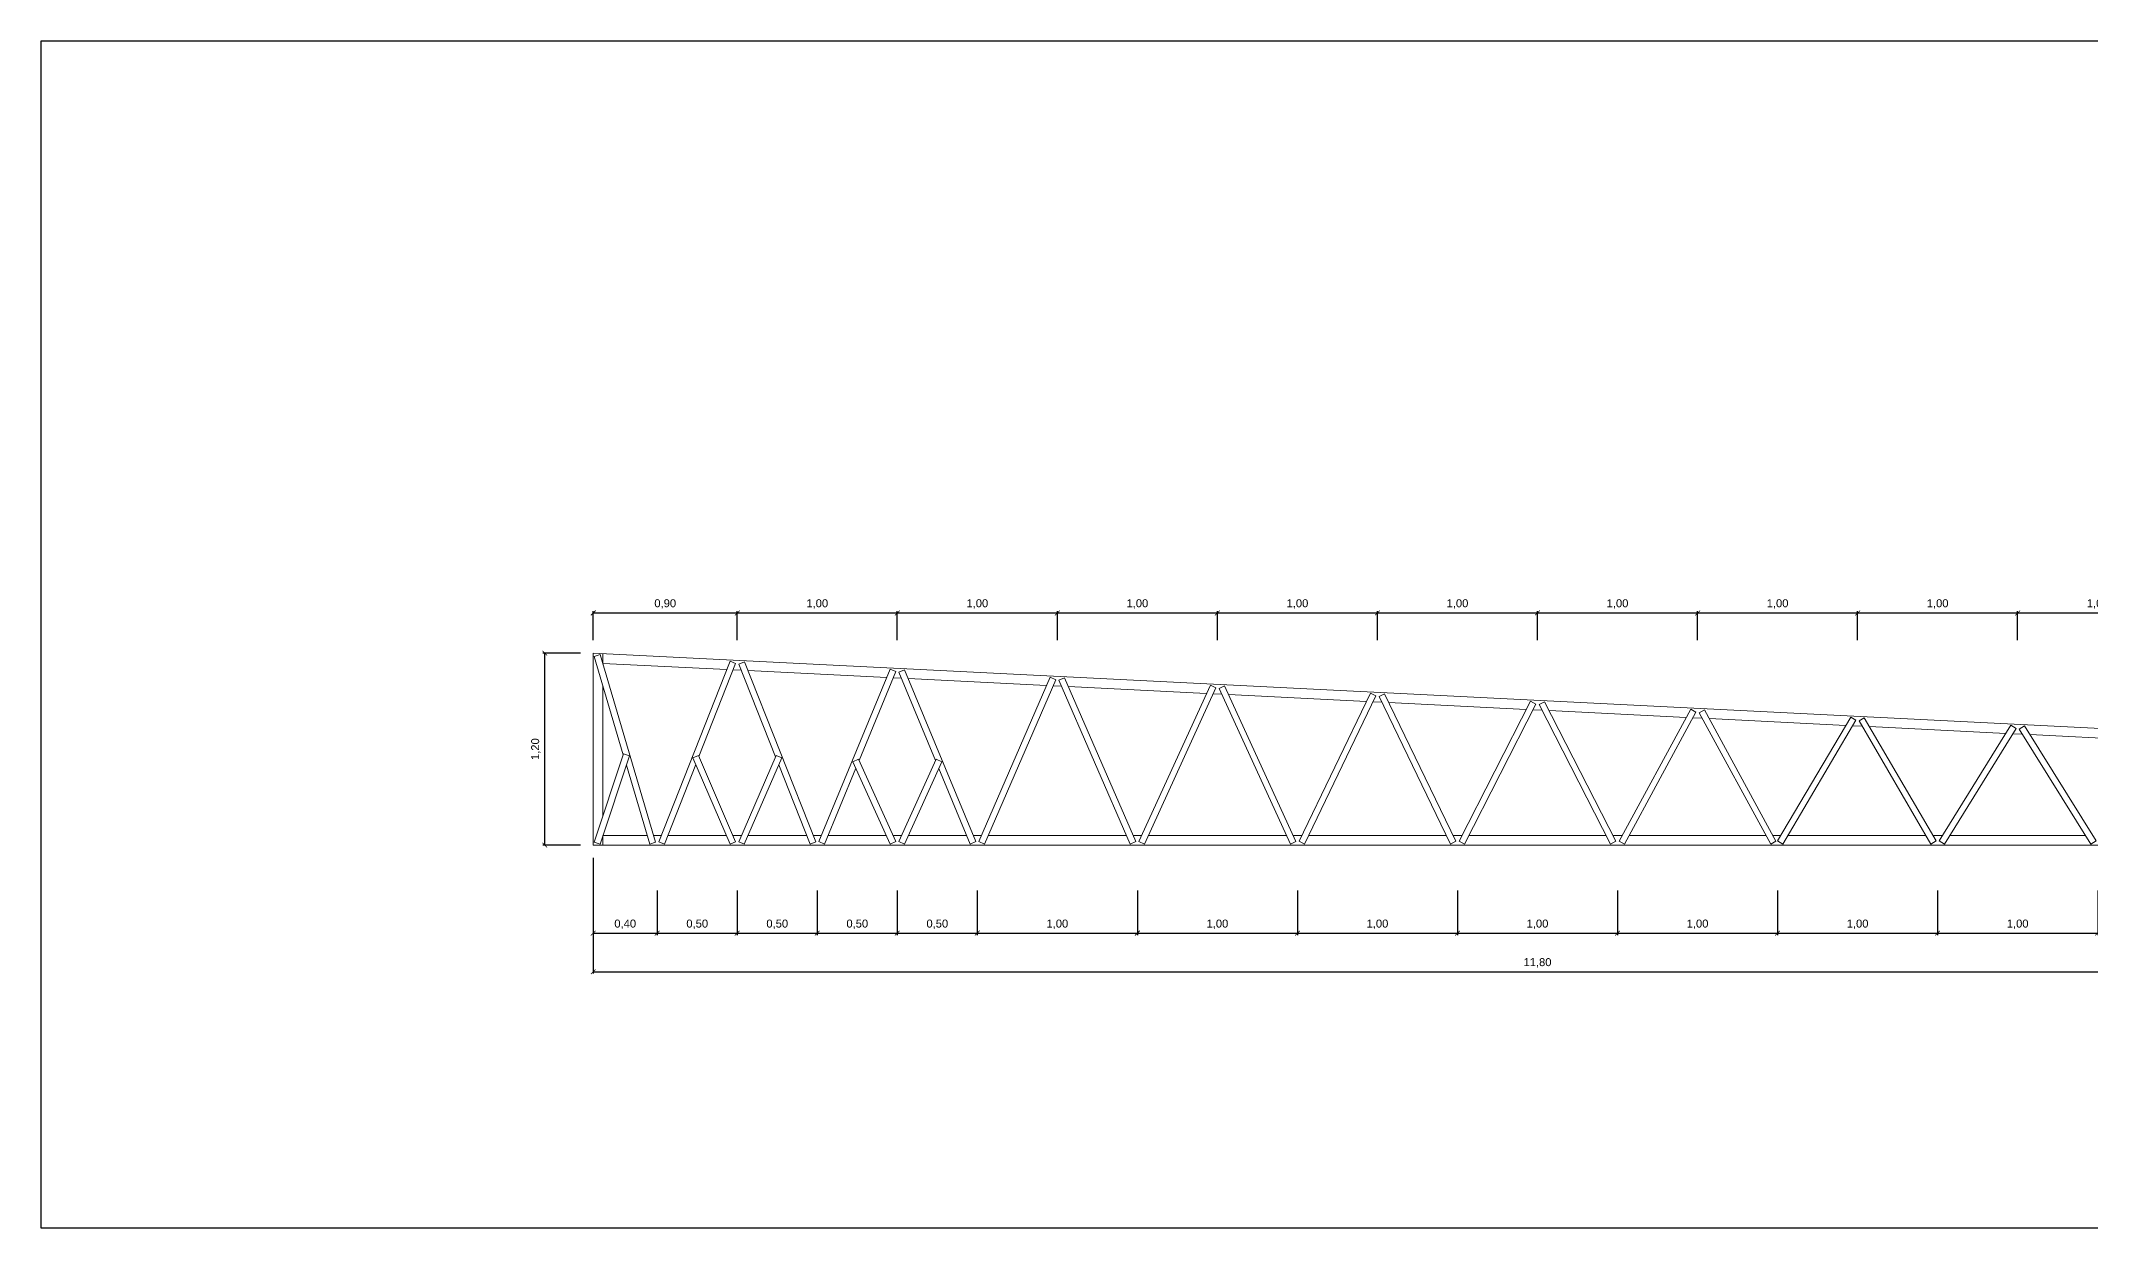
# Model space of a CAD drawing. Header units: millimetres. Extents: x 265 to 783, y -155 to 32.
# Drawn here: x 748.77 to 761.57, y -122.68 to -115.26 of the extents above; entities that cross this region are included whole.
import ezdxf

# ---------------------------------------------------------------- set-up
doc = ezdxf.new("R2010")
doc.units = ezdxf.units.MM
doc.header["$LTSCALE"] = 0.1
doc.header["$MEASUREMENT"] = 0
doc.header["$PDMODE"] = 3
doc.header["$PDSIZE"] = 0.1
doc.linetypes.add('CONTINUA', pattern=[200, 100, 100])
doc.layers.get('DEFPOINTS').update_dxf_attribs({"color": 1})
for name, color, linetype, lineweight in [('00_EST_ANGULARES', 4, 'CONTINUA', 20), ('00_EST_Cotas', 6, 'Continuous', 9), ('00_EST_Viga', 5, 'Continuous', 20), ('00_EST_Viga_Montante', 5, 'Continuous', 20)]:
    doc.layers.add(name, color=color, linetype=linetype, lineweight=lineweight)
doc.layers.add('00_EST_NoImprimir', color=1, linetype='Continuous', plot=False)
doc.styles.add('Arial1_50', font='arial.ttf', dxfattribs={"height": 0.05})
doc.dimstyles.new('Cota 1-25-Andres', dxfattribs={"dimtxt": 0.05, "dimasz": 0.03, "dimexe": 0.012, "dimexo": 0.08, "dimgap": 0.025, "dimtad": 1, "dimzin": 0, "dimtxsty": 'Arial1_50', "dimblk1": 'ARCHTICK', "dimblk2": 'ARCHTICK', "dimsah": 1, "dimcen": 0.09, "dimclrd": 256, "dimclre": 256, "dimclrt": 256, "dimazin": 0, "dimtfac": 1, "dimtofl": 0, "dimtmove": 0, "dimatfit": 3, "dimldrblk": 'ARCHTICK', "dimfxl": 1, "dimtolj": 1, "dimtzin": 0, "dimarcsym": 0})

# ---------------------------------------------------------------- blocks, each defined once
blk = doc.blocks.new('_ARCHTICK')
at = {"color": 0, "linetype": 'ByBlock', "const_width": 0.15}
blk.add_lwpolyline([(-0.5, -0.5), (0.5, 0.5)], dxfattribs=at)
blk = doc.blocks.new('*D183')
at = {"layer": '00_EST_Cotas', "lineweight": -2, "transparency": 16777216}
for p, q in [((752.216, -120.567), (752.216, -120.846)), ((752.616, -120.567), (752.616, -120.846)), ((752.216, -120.834), (752.616, -120.834))]:
    blk.add_line(p, q, dxfattribs=at)
at = {"layer": 'DEFPOINTS', "color": 0, "transparency": 16777216}
for p in [(752.216, -120.487), (752.616, -120.487), (752.616, -120.834)]:
    blk.add_point(p, dxfattribs=at)
at = {"layer": '00_EST_Cotas', "lineweight": -2, "transparency": 16777216, "xscale": 0.03, "yscale": 0.03, "zscale": 0.03, "rotation": 180}
blk.add_blockref('_ARCHTICK', (752.216, -120.834), dxfattribs=at)
at = {"layer": '00_EST_Cotas', "lineweight": -2, "transparency": 16777216, "xscale": 0.03, "yscale": 0.03, "zscale": 0.03}
blk.add_blockref('_ARCHTICK', (752.616, -120.834), dxfattribs=at)
at = {"layer": '00_EST_Cotas', "transparency": 16777216, "insert": (752.416, -120.779), "char_height": 0.05, "attachment_point": 5, "style": 'Arial1_50'}
blk.add_mtext('\\A1;0,40', dxfattribs=at)
blk = doc.blocks.new('*D185')
at = {"layer": '00_EST_Cotas', "lineweight": -2, "transparency": 16777216}
for p, q in [((752.616, -120.567), (752.616, -120.846)), ((753.116, -120.567), (753.116, -120.846)), ((752.616, -120.834), (753.116, -120.834))]:
    blk.add_line(p, q, dxfattribs=at)
at = {"layer": 'DEFPOINTS', "color": 0, "transparency": 16777216}
for p in [(752.616, -120.487), (753.116, -120.487), (753.116, -120.834)]:
    blk.add_point(p, dxfattribs=at)
at = {"layer": '00_EST_Cotas', "lineweight": -2, "transparency": 16777216, "xscale": 0.03, "yscale": 0.03, "zscale": 0.03, "rotation": 180}
blk.add_blockref('_ARCHTICK', (752.616, -120.834), dxfattribs=at)
at = {"layer": '00_EST_Cotas', "lineweight": -2, "transparency": 16777216, "xscale": 0.03, "yscale": 0.03, "zscale": 0.03}
blk.add_blockref('_ARCHTICK', (753.116, -120.834), dxfattribs=at)
at = {"layer": '00_EST_Cotas', "transparency": 16777216, "insert": (752.866, -120.779), "char_height": 0.05, "attachment_point": 5, "style": 'Arial1_50'}
blk.add_mtext('\\A1;0,50', dxfattribs=at)
blk = doc.blocks.new('*D186')
at = {"layer": '00_EST_Cotas', "lineweight": -2, "transparency": 16777216}
for p, q in [((753.116, -120.567), (753.116, -120.846)), ((753.616, -120.567), (753.616, -120.846)), ((753.116, -120.834), (753.616, -120.834))]:
    blk.add_line(p, q, dxfattribs=at)
at = {"layer": 'DEFPOINTS', "color": 0, "transparency": 16777216}
for p in [(753.116, -120.487), (753.616, -120.487), (753.616, -120.834)]:
    blk.add_point(p, dxfattribs=at)
at = {"layer": '00_EST_Cotas', "lineweight": -2, "transparency": 16777216, "xscale": 0.03, "yscale": 0.03, "zscale": 0.03, "rotation": 180}
blk.add_blockref('_ARCHTICK', (753.116, -120.834), dxfattribs=at)
at = {"layer": '00_EST_Cotas', "lineweight": -2, "transparency": 16777216, "xscale": 0.03, "yscale": 0.03, "zscale": 0.03}
blk.add_blockref('_ARCHTICK', (753.616, -120.834), dxfattribs=at)
at = {"layer": '00_EST_Cotas', "transparency": 16777216, "insert": (753.366, -120.779), "char_height": 0.05, "attachment_point": 5, "style": 'Arial1_50'}
blk.add_mtext('\\A1;0,50', dxfattribs=at)
blk = doc.blocks.new('*D187')
at = {"layer": '00_EST_Cotas', "lineweight": -2, "transparency": 16777216}
for p, q in [((753.616, -120.567), (753.616, -120.846)), ((754.116, -120.567), (754.116, -120.846)), ((753.616, -120.834), (754.116, -120.834))]:
    blk.add_line(p, q, dxfattribs=at)
at = {"layer": 'DEFPOINTS', "color": 0, "transparency": 16777216}
for p in [(753.616, -120.487), (754.116, -120.487), (754.116, -120.834)]:
    blk.add_point(p, dxfattribs=at)
at = {"layer": '00_EST_Cotas', "lineweight": -2, "transparency": 16777216, "xscale": 0.03, "yscale": 0.03, "zscale": 0.03, "rotation": 180}
blk.add_blockref('_ARCHTICK', (753.616, -120.834), dxfattribs=at)
at = {"layer": '00_EST_Cotas', "lineweight": -2, "transparency": 16777216, "xscale": 0.03, "yscale": 0.03, "zscale": 0.03}
blk.add_blockref('_ARCHTICK', (754.116, -120.834), dxfattribs=at)
at = {"layer": '00_EST_Cotas', "transparency": 16777216, "insert": (753.866, -120.779), "char_height": 0.05, "attachment_point": 5, "style": 'Arial1_50'}
blk.add_mtext('\\A1;0,50', dxfattribs=at)
blk = doc.blocks.new('*D188')
at = {"layer": '00_EST_Cotas', "lineweight": -2, "transparency": 16777216}
for p, q in [((754.116, -120.567), (754.116, -120.846)), ((754.616, -120.567), (754.616, -120.846)), ((754.116, -120.834), (754.616, -120.834))]:
    blk.add_line(p, q, dxfattribs=at)
at = {"layer": 'DEFPOINTS', "color": 0, "transparency": 16777216}
for p in [(754.116, -120.487), (754.616, -120.487), (754.616, -120.834)]:
    blk.add_point(p, dxfattribs=at)
at = {"layer": '00_EST_Cotas', "lineweight": -2, "transparency": 16777216, "xscale": 0.03, "yscale": 0.03, "zscale": 0.03, "rotation": 180}
blk.add_blockref('_ARCHTICK', (754.116, -120.834), dxfattribs=at)
at = {"layer": '00_EST_Cotas', "lineweight": -2, "transparency": 16777216, "xscale": 0.03, "yscale": 0.03, "zscale": 0.03}
blk.add_blockref('_ARCHTICK', (754.616, -120.834), dxfattribs=at)
at = {"layer": '00_EST_Cotas', "transparency": 16777216, "insert": (754.366, -120.779), "char_height": 0.05, "attachment_point": 5, "style": 'Arial1_50'}
blk.add_mtext('\\A1;0,50', dxfattribs=at)
blk = doc.blocks.new('*D189')
at = {"layer": '00_EST_Cotas', "lineweight": -2, "transparency": 16777216}
for p, q in [((754.616, -120.567), (754.616, -120.846)), ((755.616, -120.567), (755.616, -120.846)), ((754.616, -120.834), (755.616, -120.834))]:
    blk.add_line(p, q, dxfattribs=at)
at = {"layer": 'DEFPOINTS', "color": 0, "transparency": 16777216}
for p in [(754.616, -120.487), (755.616, -120.487), (755.616, -120.834)]:
    blk.add_point(p, dxfattribs=at)
at = {"layer": '00_EST_Cotas', "lineweight": -2, "transparency": 16777216, "xscale": 0.03, "yscale": 0.03, "zscale": 0.03, "rotation": 180}
blk.add_blockref('_ARCHTICK', (754.616, -120.834), dxfattribs=at)
at = {"layer": '00_EST_Cotas', "lineweight": -2, "transparency": 16777216, "xscale": 0.03, "yscale": 0.03, "zscale": 0.03}
blk.add_blockref('_ARCHTICK', (755.616, -120.834), dxfattribs=at)
at = {"layer": '00_EST_Cotas', "transparency": 16777216, "insert": (755.116, -120.779), "char_height": 0.05, "attachment_point": 5, "style": 'Arial1_50'}
blk.add_mtext('\\A1;1,00', dxfattribs=at)
blk = doc.blocks.new('*D190')
at = {"layer": '00_EST_Cotas', "lineweight": -2, "transparency": 16777216}
for p, q in [((755.616, -120.567), (755.616, -120.846)), ((756.616, -120.567), (756.616, -120.846)), ((755.616, -120.834), (756.616, -120.834))]:
    blk.add_line(p, q, dxfattribs=at)
at = {"layer": 'DEFPOINTS', "color": 0, "transparency": 16777216}
for p in [(755.616, -120.487), (756.616, -120.487), (756.616, -120.834)]:
    blk.add_point(p, dxfattribs=at)
at = {"layer": '00_EST_Cotas', "lineweight": -2, "transparency": 16777216, "xscale": 0.03, "yscale": 0.03, "zscale": 0.03, "rotation": 180}
blk.add_blockref('_ARCHTICK', (755.616, -120.834), dxfattribs=at)
at = {"layer": '00_EST_Cotas', "lineweight": -2, "transparency": 16777216, "xscale": 0.03, "yscale": 0.03, "zscale": 0.03}
blk.add_blockref('_ARCHTICK', (756.616, -120.834), dxfattribs=at)
at = {"layer": '00_EST_Cotas', "transparency": 16777216, "insert": (756.116, -120.779), "char_height": 0.05, "attachment_point": 5, "style": 'Arial1_50'}
blk.add_mtext('\\A1;1,00', dxfattribs=at)
blk = doc.blocks.new('*D191')
at = {"layer": '00_EST_Cotas', "lineweight": -2, "transparency": 16777216}
for p, q in [((756.616, -120.567), (756.616, -120.846)), ((757.616, -120.567), (757.616, -120.846)), ((756.616, -120.834), (757.616, -120.834))]:
    blk.add_line(p, q, dxfattribs=at)
at = {"layer": 'DEFPOINTS', "color": 0, "transparency": 16777216}
for p in [(756.616, -120.487), (757.616, -120.487), (757.616, -120.834)]:
    blk.add_point(p, dxfattribs=at)
at = {"layer": '00_EST_Cotas', "lineweight": -2, "transparency": 16777216, "xscale": 0.03, "yscale": 0.03, "zscale": 0.03, "rotation": 180}
blk.add_blockref('_ARCHTICK', (756.616, -120.834), dxfattribs=at)
at = {"layer": '00_EST_Cotas', "lineweight": -2, "transparency": 16777216, "xscale": 0.03, "yscale": 0.03, "zscale": 0.03}
blk.add_blockref('_ARCHTICK', (757.616, -120.834), dxfattribs=at)
at = {"layer": '00_EST_Cotas', "transparency": 16777216, "insert": (757.116, -120.779), "char_height": 0.05, "attachment_point": 5, "style": 'Arial1_50'}
blk.add_mtext('\\A1;1,00', dxfattribs=at)
blk = doc.blocks.new('*D192')
at = {"layer": '00_EST_Cotas', "lineweight": -2, "transparency": 16777216}
for p, q in [((757.616, -120.567), (757.616, -120.846)), ((758.616, -120.567), (758.616, -120.846)), ((757.616, -120.834), (758.616, -120.834))]:
    blk.add_line(p, q, dxfattribs=at)
at = {"layer": 'DEFPOINTS', "color": 0, "transparency": 16777216}
for p in [(757.616, -120.487), (758.616, -120.487), (758.616, -120.834)]:
    blk.add_point(p, dxfattribs=at)
at = {"layer": '00_EST_Cotas', "lineweight": -2, "transparency": 16777216, "xscale": 0.03, "yscale": 0.03, "zscale": 0.03, "rotation": 180}
blk.add_blockref('_ARCHTICK', (757.616, -120.834), dxfattribs=at)
at = {"layer": '00_EST_Cotas', "lineweight": -2, "transparency": 16777216, "xscale": 0.03, "yscale": 0.03, "zscale": 0.03}
blk.add_blockref('_ARCHTICK', (758.616, -120.834), dxfattribs=at)
at = {"layer": '00_EST_Cotas', "transparency": 16777216, "insert": (758.116, -120.779), "char_height": 0.05, "attachment_point": 5, "style": 'Arial1_50'}
blk.add_mtext('\\A1;1,00', dxfattribs=at)
blk = doc.blocks.new('*D193')
at = {"layer": '00_EST_Cotas', "lineweight": -2, "transparency": 16777216}
for p, q in [((758.616, -120.567), (758.616, -120.846)), ((759.616, -120.567), (759.616, -120.846)), ((758.616, -120.834), (759.616, -120.834))]:
    blk.add_line(p, q, dxfattribs=at)
at = {"layer": 'DEFPOINTS', "color": 0, "transparency": 16777216}
for p in [(758.616, -120.487), (759.616, -120.487), (759.616, -120.834)]:
    blk.add_point(p, dxfattribs=at)
at = {"layer": '00_EST_Cotas', "lineweight": -2, "transparency": 16777216, "xscale": 0.03, "yscale": 0.03, "zscale": 0.03, "rotation": 180}
blk.add_blockref('_ARCHTICK', (758.616, -120.834), dxfattribs=at)
at = {"layer": '00_EST_Cotas', "lineweight": -2, "transparency": 16777216, "xscale": 0.03, "yscale": 0.03, "zscale": 0.03}
blk.add_blockref('_ARCHTICK', (759.616, -120.834), dxfattribs=at)
at = {"layer": '00_EST_Cotas', "transparency": 16777216, "insert": (759.116, -120.779), "char_height": 0.05, "attachment_point": 5, "style": 'Arial1_50'}
blk.add_mtext('\\A1;1,00', dxfattribs=at)
blk = doc.blocks.new('*D194')
at = {"layer": '00_EST_Cotas', "lineweight": -2, "transparency": 16777216}
for p, q in [((759.616, -120.567), (759.616, -120.846)), ((760.616, -120.567), (760.616, -120.846)), ((759.616, -120.834), (760.616, -120.834))]:
    blk.add_line(p, q, dxfattribs=at)
at = {"layer": 'DEFPOINTS', "color": 0, "transparency": 16777216}
for p in [(759.616, -120.487), (760.616, -120.487), (760.616, -120.834)]:
    blk.add_point(p, dxfattribs=at)
at = {"layer": '00_EST_Cotas', "lineweight": -2, "transparency": 16777216, "xscale": 0.03, "yscale": 0.03, "zscale": 0.03, "rotation": 180}
blk.add_blockref('_ARCHTICK', (759.616, -120.834), dxfattribs=at)
at = {"layer": '00_EST_Cotas', "lineweight": -2, "transparency": 16777216, "xscale": 0.03, "yscale": 0.03, "zscale": 0.03}
blk.add_blockref('_ARCHTICK', (760.616, -120.834), dxfattribs=at)
at = {"layer": '00_EST_Cotas', "transparency": 16777216, "insert": (760.116, -120.779), "char_height": 0.05, "attachment_point": 5, "style": 'Arial1_50'}
blk.add_mtext('\\A1;1,00', dxfattribs=at)
blk = doc.blocks.new('*D195')
at = {"layer": '00_EST_Cotas', "lineweight": -2, "transparency": 16777216}
for p, q in [((760.616, -120.567), (760.616, -120.846)), ((761.616, -120.567), (761.616, -120.846)), ((760.616, -120.834), (761.616, -120.834))]:
    blk.add_line(p, q, dxfattribs=at)
at = {"layer": 'DEFPOINTS', "color": 0, "transparency": 16777216}
for p in [(760.616, -120.487), (761.616, -120.487), (761.616, -120.834)]:
    blk.add_point(p, dxfattribs=at)
at = {"layer": '00_EST_Cotas', "lineweight": -2, "transparency": 16777216, "xscale": 0.03, "yscale": 0.03, "zscale": 0.03, "rotation": 180}
blk.add_blockref('_ARCHTICK', (760.616, -120.834), dxfattribs=at)
at = {"layer": '00_EST_Cotas', "lineweight": -2, "transparency": 16777216, "xscale": 0.03, "yscale": 0.03, "zscale": 0.03}
blk.add_blockref('_ARCHTICK', (761.616, -120.834), dxfattribs=at)
at = {"layer": '00_EST_Cotas', "transparency": 16777216, "insert": (761.116, -120.779), "char_height": 0.05, "attachment_point": 5, "style": 'Arial1_50'}
blk.add_mtext('\\A1;1,00', dxfattribs=at)
blk = doc.blocks.new('*D200')
at = {"layer": '00_EST_Cotas', "lineweight": -2, "transparency": 16777216}
for p, q in [((752.136, -119.084), (751.901, -119.084)), ((751.913, -120.284), (751.913, -119.084)), ((752.136, -120.284), (751.901, -120.284))]:
    blk.add_line(p, q, dxfattribs=at)
at = {"layer": 'DEFPOINTS', "color": 0, "transparency": 16777216}
for p in [(751.913, -119.084), (752.216, -119.084), (752.216, -120.284)]:
    blk.add_point(p, dxfattribs=at)
at = {"layer": '00_EST_Cotas', "lineweight": -2, "transparency": 16777216, "xscale": 0.03, "yscale": 0.03, "zscale": 0.03}
for p, rotation in [((751.913, -119.084), 90), ((751.913, -120.284), 270)]:
    blk.add_blockref('_ARCHTICK', p, dxfattribs=dict(at, rotation=rotation))
at = {"layer": '00_EST_Cotas', "transparency": 16777216, "insert": (751.858, -119.684), "char_height": 0.05, "attachment_point": 5, "rotation": 90, "style": 'Arial1_50'}
blk.add_mtext('\\A1;1,20', dxfattribs=at)
blk = doc.blocks.new('*D213')
at = {"layer": '00_EST_Cotas', "lineweight": -2, "transparency": 16777216}
for p, q in [((752.216, -119.004), (752.216, -118.821)), ((752.216, -118.833), (753.116, -118.833)), ((753.116, -119.004), (753.116, -118.821))]:
    blk.add_line(p, q, dxfattribs=at)
at = {"layer": 'DEFPOINTS', "color": 0, "transparency": 16777216}
for p in [(753.116, -118.833), (752.216, -119.084), (753.116, -119.084)]:
    blk.add_point(p, dxfattribs=at)
at = {"layer": '00_EST_Cotas', "lineweight": -2, "transparency": 16777216, "xscale": 0.03, "yscale": 0.03, "zscale": 0.03, "rotation": 180}
blk.add_blockref('_ARCHTICK', (752.216, -118.833), dxfattribs=at)
at = {"layer": '00_EST_Cotas', "lineweight": -2, "transparency": 16777216, "xscale": 0.03, "yscale": 0.03, "zscale": 0.03}
blk.add_blockref('_ARCHTICK', (753.116, -118.833), dxfattribs=at)
at = {"layer": '00_EST_Cotas', "transparency": 16777216, "insert": (752.666, -118.777), "char_height": 0.05, "attachment_point": 5, "style": 'Arial1_50'}
blk.add_mtext('\\A1;0,90', dxfattribs=at)
blk = doc.blocks.new('*D214')
at = {"layer": '00_EST_Cotas', "lineweight": -2, "transparency": 16777216}
for p, q in [((753.116, -119.004), (753.116, -118.821)), ((753.116, -118.833), (754.116, -118.833)), ((754.116, -119.004), (754.116, -118.821))]:
    blk.add_line(p, q, dxfattribs=at)
at = {"layer": 'DEFPOINTS', "color": 0, "transparency": 16777216}
for p in [(754.116, -118.833), (753.116, -119.084), (754.116, -119.084)]:
    blk.add_point(p, dxfattribs=at)
at = {"layer": '00_EST_Cotas', "lineweight": -2, "transparency": 16777216, "xscale": 0.03, "yscale": 0.03, "zscale": 0.03, "rotation": 180}
blk.add_blockref('_ARCHTICK', (753.116, -118.833), dxfattribs=at)
at = {"layer": '00_EST_Cotas', "lineweight": -2, "transparency": 16777216, "xscale": 0.03, "yscale": 0.03, "zscale": 0.03}
blk.add_blockref('_ARCHTICK', (754.116, -118.833), dxfattribs=at)
at = {"layer": '00_EST_Cotas', "transparency": 16777216, "insert": (753.616, -118.777), "char_height": 0.05, "attachment_point": 5, "style": 'Arial1_50'}
blk.add_mtext('\\A1;1,00', dxfattribs=at)
blk = doc.blocks.new('*D215')
at = {"layer": '00_EST_Cotas', "lineweight": -2, "transparency": 16777216}
for p, q in [((754.116, -119.004), (754.116, -118.821)), ((754.116, -118.833), (755.116, -118.833)), ((755.116, -119.004), (755.116, -118.821))]:
    blk.add_line(p, q, dxfattribs=at)
at = {"layer": 'DEFPOINTS', "color": 0, "transparency": 16777216}
for p in [(755.116, -118.833), (754.116, -119.084), (755.116, -119.084)]:
    blk.add_point(p, dxfattribs=at)
at = {"layer": '00_EST_Cotas', "lineweight": -2, "transparency": 16777216, "xscale": 0.03, "yscale": 0.03, "zscale": 0.03, "rotation": 180}
blk.add_blockref('_ARCHTICK', (754.116, -118.833), dxfattribs=at)
at = {"layer": '00_EST_Cotas', "lineweight": -2, "transparency": 16777216, "xscale": 0.03, "yscale": 0.03, "zscale": 0.03}
blk.add_blockref('_ARCHTICK', (755.116, -118.833), dxfattribs=at)
at = {"layer": '00_EST_Cotas', "transparency": 16777216, "insert": (754.616, -118.777), "char_height": 0.05, "attachment_point": 5, "style": 'Arial1_50'}
blk.add_mtext('\\A1;1,00', dxfattribs=at)
blk = doc.blocks.new('*D216')
at = {"layer": '00_EST_Cotas', "lineweight": -2, "transparency": 16777216}
for p, q in [((755.116, -119.004), (755.116, -118.821)), ((755.116, -118.833), (756.116, -118.833)), ((756.116, -119.004), (756.116, -118.821))]:
    blk.add_line(p, q, dxfattribs=at)
at = {"layer": 'DEFPOINTS', "color": 0, "transparency": 16777216}
for p in [(756.116, -118.833), (755.116, -119.084), (756.116, -119.084)]:
    blk.add_point(p, dxfattribs=at)
at = {"layer": '00_EST_Cotas', "lineweight": -2, "transparency": 16777216, "xscale": 0.03, "yscale": 0.03, "zscale": 0.03, "rotation": 180}
blk.add_blockref('_ARCHTICK', (755.116, -118.833), dxfattribs=at)
at = {"layer": '00_EST_Cotas', "lineweight": -2, "transparency": 16777216, "xscale": 0.03, "yscale": 0.03, "zscale": 0.03}
blk.add_blockref('_ARCHTICK', (756.116, -118.833), dxfattribs=at)
at = {"layer": '00_EST_Cotas', "transparency": 16777216, "insert": (755.616, -118.777), "char_height": 0.05, "attachment_point": 5, "style": 'Arial1_50'}
blk.add_mtext('\\A1;1,00', dxfattribs=at)
blk = doc.blocks.new('*D217')
at = {"layer": '00_EST_Cotas', "lineweight": -2, "transparency": 16777216}
for p, q in [((756.116, -119.004), (756.116, -118.821)), ((756.116, -118.833), (757.116, -118.833)), ((757.116, -119.004), (757.116, -118.821))]:
    blk.add_line(p, q, dxfattribs=at)
at = {"layer": 'DEFPOINTS', "color": 0, "transparency": 16777216}
for p in [(757.116, -118.833), (756.116, -119.084), (757.116, -119.084)]:
    blk.add_point(p, dxfattribs=at)
at = {"layer": '00_EST_Cotas', "lineweight": -2, "transparency": 16777216, "xscale": 0.03, "yscale": 0.03, "zscale": 0.03, "rotation": 180}
blk.add_blockref('_ARCHTICK', (756.116, -118.833), dxfattribs=at)
at = {"layer": '00_EST_Cotas', "lineweight": -2, "transparency": 16777216, "xscale": 0.03, "yscale": 0.03, "zscale": 0.03}
blk.add_blockref('_ARCHTICK', (757.116, -118.833), dxfattribs=at)
at = {"layer": '00_EST_Cotas', "transparency": 16777216, "insert": (756.616, -118.777), "char_height": 0.05, "attachment_point": 5, "style": 'Arial1_50'}
blk.add_mtext('\\A1;1,00', dxfattribs=at)
blk = doc.blocks.new('*D218')
at = {"layer": '00_EST_Cotas', "lineweight": -2, "transparency": 16777216}
for p, q in [((757.116, -119.004), (757.116, -118.821)), ((757.116, -118.833), (758.116, -118.833)), ((758.116, -119.004), (758.116, -118.821))]:
    blk.add_line(p, q, dxfattribs=at)
at = {"layer": 'DEFPOINTS', "color": 0, "transparency": 16777216}
for p in [(758.116, -118.833), (757.116, -119.084), (758.116, -119.084)]:
    blk.add_point(p, dxfattribs=at)
at = {"layer": '00_EST_Cotas', "lineweight": -2, "transparency": 16777216, "xscale": 0.03, "yscale": 0.03, "zscale": 0.03, "rotation": 180}
blk.add_blockref('_ARCHTICK', (757.116, -118.833), dxfattribs=at)
at = {"layer": '00_EST_Cotas', "lineweight": -2, "transparency": 16777216, "xscale": 0.03, "yscale": 0.03, "zscale": 0.03}
blk.add_blockref('_ARCHTICK', (758.116, -118.833), dxfattribs=at)
at = {"layer": '00_EST_Cotas', "transparency": 16777216, "insert": (757.616, -118.777), "char_height": 0.05, "attachment_point": 5, "style": 'Arial1_50'}
blk.add_mtext('\\A1;1,00', dxfattribs=at)
blk = doc.blocks.new('*D219')
at = {"layer": '00_EST_Cotas', "lineweight": -2, "transparency": 16777216}
for p, q in [((758.116, -119.004), (758.116, -118.821)), ((758.116, -118.833), (759.116, -118.833)), ((759.116, -119.004), (759.116, -118.821))]:
    blk.add_line(p, q, dxfattribs=at)
at = {"layer": 'DEFPOINTS', "color": 0, "transparency": 16777216}
for p in [(759.116, -118.833), (758.116, -119.084), (759.116, -119.084)]:
    blk.add_point(p, dxfattribs=at)
at = {"layer": '00_EST_Cotas', "lineweight": -2, "transparency": 16777216, "xscale": 0.03, "yscale": 0.03, "zscale": 0.03, "rotation": 180}
blk.add_blockref('_ARCHTICK', (758.116, -118.833), dxfattribs=at)
at = {"layer": '00_EST_Cotas', "lineweight": -2, "transparency": 16777216, "xscale": 0.03, "yscale": 0.03, "zscale": 0.03}
blk.add_blockref('_ARCHTICK', (759.116, -118.833), dxfattribs=at)
at = {"layer": '00_EST_Cotas', "transparency": 16777216, "insert": (758.616, -118.777), "char_height": 0.05, "attachment_point": 5, "style": 'Arial1_50'}
blk.add_mtext('\\A1;1,00', dxfattribs=at)
blk = doc.blocks.new('*D220')
at = {"layer": '00_EST_Cotas', "lineweight": -2, "transparency": 16777216}
for p, q in [((759.116, -119.004), (759.116, -118.821)), ((759.116, -118.833), (760.116, -118.833)), ((760.116, -119.004), (760.116, -118.821))]:
    blk.add_line(p, q, dxfattribs=at)
at = {"layer": 'DEFPOINTS', "color": 0, "transparency": 16777216}
for p in [(760.116, -118.833), (759.116, -119.084), (760.116, -119.084)]:
    blk.add_point(p, dxfattribs=at)
at = {"layer": '00_EST_Cotas', "lineweight": -2, "transparency": 16777216, "xscale": 0.03, "yscale": 0.03, "zscale": 0.03, "rotation": 180}
blk.add_blockref('_ARCHTICK', (759.116, -118.833), dxfattribs=at)
at = {"layer": '00_EST_Cotas', "lineweight": -2, "transparency": 16777216, "xscale": 0.03, "yscale": 0.03, "zscale": 0.03}
blk.add_blockref('_ARCHTICK', (760.116, -118.833), dxfattribs=at)
at = {"layer": '00_EST_Cotas', "transparency": 16777216, "insert": (759.616, -118.777), "char_height": 0.05, "attachment_point": 5, "style": 'Arial1_50'}
blk.add_mtext('\\A1;1,00', dxfattribs=at)
blk = doc.blocks.new('*D221')
at = {"layer": '00_EST_Cotas', "lineweight": -2, "transparency": 16777216}
for p, q in [((760.116, -119.004), (760.116, -118.821)), ((760.116, -118.833), (761.116, -118.833)), ((761.116, -119.004), (761.116, -118.821))]:
    blk.add_line(p, q, dxfattribs=at)
at = {"layer": 'DEFPOINTS', "color": 0, "transparency": 16777216}
for p in [(761.116, -118.833), (760.116, -119.084), (761.116, -119.084)]:
    blk.add_point(p, dxfattribs=at)
at = {"layer": '00_EST_Cotas', "lineweight": -2, "transparency": 16777216, "xscale": 0.03, "yscale": 0.03, "zscale": 0.03, "rotation": 180}
blk.add_blockref('_ARCHTICK', (760.116, -118.833), dxfattribs=at)
at = {"layer": '00_EST_Cotas', "lineweight": -2, "transparency": 16777216, "xscale": 0.03, "yscale": 0.03, "zscale": 0.03}
blk.add_blockref('_ARCHTICK', (761.116, -118.833), dxfattribs=at)
at = {"layer": '00_EST_Cotas', "transparency": 16777216, "insert": (760.616, -118.777), "char_height": 0.05, "attachment_point": 5, "style": 'Arial1_50'}
blk.add_mtext('\\A1;1,00', dxfattribs=at)
blk = doc.blocks.new('*D222')
at = {"layer": '00_EST_Cotas', "lineweight": -2, "transparency": 16777216}
for p, q in [((761.116, -119.004), (761.116, -118.821)), ((761.116, -118.833), (762.116, -118.833)), ((762.116, -119.004), (762.116, -118.821))]:
    blk.add_line(p, q, dxfattribs=at)
at = {"layer": 'DEFPOINTS', "color": 0, "transparency": 16777216}
for p in [(762.116, -118.833), (761.116, -119.084), (762.116, -119.084)]:
    blk.add_point(p, dxfattribs=at)
at = {"layer": '00_EST_Cotas', "lineweight": -2, "transparency": 16777216, "xscale": 0.03, "yscale": 0.03, "zscale": 0.03, "rotation": 180}
blk.add_blockref('_ARCHTICK', (761.116, -118.833), dxfattribs=at)
at = {"layer": '00_EST_Cotas', "lineweight": -2, "transparency": 16777216, "xscale": 0.03, "yscale": 0.03, "zscale": 0.03}
blk.add_blockref('_ARCHTICK', (762.116, -118.833), dxfattribs=at)
at = {"layer": '00_EST_Cotas', "transparency": 16777216, "insert": (761.616, -118.777), "char_height": 0.05, "attachment_point": 5, "style": 'Arial1_50'}
blk.add_mtext('\\A1;1,00', dxfattribs=at)
blk = doc.blocks.new('*D227')
at = {"layer": '00_EST_Cotas', "lineweight": -2, "transparency": 16777216}
for p, q in [((752.216, -120.364), (752.216, -121.087)), ((764.016, -120.364), (764.016, -121.087)), ((752.216, -121.075), (764.016, -121.075))]:
    blk.add_line(p, q, dxfattribs=at)
at = {"layer": 'DEFPOINTS', "color": 0, "transparency": 16777216}
for p in [(752.216, -120.284), (764.016, -120.284), (764.016, -121.075)]:
    blk.add_point(p, dxfattribs=at)
at = {"layer": '00_EST_Cotas', "lineweight": -2, "transparency": 16777216, "xscale": 0.03, "yscale": 0.03, "zscale": 0.03, "rotation": 180}
blk.add_blockref('_ARCHTICK', (752.216, -121.075), dxfattribs=at)
at = {"layer": '00_EST_Cotas', "lineweight": -2, "transparency": 16777216, "xscale": 0.03, "yscale": 0.03, "zscale": 0.03}
blk.add_blockref('_ARCHTICK', (764.016, -121.075), dxfattribs=at)
at = {"layer": '00_EST_Cotas', "transparency": 16777216, "insert": (758.116, -121.02), "char_height": 0.05, "attachment_point": 5, "style": 'Arial1_50'}
blk.add_mtext('\\A1;11,80', dxfattribs=at)

msp = doc.modelspace()

# ---------------------------------------------------------------- linework, layer by layer
at = {"layer": '00_EST_ANGULARES'}
for p, q in [((752.222, -119.105), (752.259, -119.093)), ((752.222, -119.105), (752.404, -119.719)), ((752.606, -120.266), (752.259, -119.093)), ((753.071, -119.134), (752.626, -120.263)), ((752.877, -119.731), (753.106, -119.149)), ((753.106, -119.149), (753.071, -119.134)), ((753.126, -119.153), (753.161, -119.138)), ((753.126, -119.153), (753.355, -119.732)), ((753.606, -120.263), (753.161, -119.138)), ((754.071, -119.184), (753.626, -120.262)), ((753.877, -119.755), (754.106, -119.199)), ((754.106, -119.199), (754.071, -119.184)), ((754.126, -119.204), (754.161, -119.188)), ((754.126, -119.204), (754.355, -119.756)), ((754.606, -120.262), (754.161, -119.188)), ((754.626, -120.262), (755.072, -119.234)), ((755.072, -119.234), (755.106, -119.25)), ((755.126, -119.254), (755.16, -119.238)), ((755.16, -119.238), (755.606, -120.262)), ((755.106, -119.25), (754.66, -120.278)), ((755.572, -120.278), (755.126, -119.254)), ((756.072, -119.284), (755.626, -120.261)), ((755.66, -120.278), (756.106, -119.301)), ((756.072, -119.284), (756.106, -119.301)), ((756.126, -119.305), (756.16, -119.288)), ((756.126, -119.305), (756.572, -120.278)), ((756.606, -120.261), (756.16, -119.288)), ((756.626, -120.26), (757.072, -119.334)), ((757.106, -119.351), (756.66, -120.278)), ((757.072, -119.334), (757.106, -119.351)), ((757.126, -119.356), (757.16, -119.338)), ((757.126, -119.356), (757.572, -120.278)), ((757.606, -120.26), (757.16, -119.338)), ((758.073, -119.384), (757.626, -120.26)), ((757.659, -120.278), (758.106, -119.402)), ((758.106, -119.402), (758.073, -119.384)), ((758.126, -119.406), (758.159, -119.388)), ((758.573, -120.278), (758.126, -119.406)), ((758.159, -119.388), (758.606, -120.26)), ((759.073, -119.434), (758.626, -120.259)), ((758.659, -120.278), (759.106, -119.453)), ((759.106, -119.453), (759.073, -119.434)), ((759.126, -119.457), (759.159, -119.438)), ((759.573, -120.278), (759.126, -119.457)), ((759.159, -119.438), (759.606, -120.259)), ((759.616, -120.258), (760.074, -119.484)), ((760.074, -119.484), (760.106, -119.504)), ((760.126, -119.508), (760.158, -119.488)), ((760.158, -119.488), (760.606, -120.258)), ((760.106, -119.504), (759.648, -120.278)), ((760.574, -120.278), (760.126, -119.508)), ((761.074, -119.534), (760.626, -120.257)), ((760.658, -120.278), (761.106, -119.555)), ((761.106, -119.555), (761.074, -119.534)), ((761.126, -119.559), (761.158, -119.538)), ((761.574, -120.278), (761.126, -119.559)), ((761.158, -119.538), (761.606, -120.257)), ((752.406, -119.714), (752.222, -120.265)), ((752.259, -120.278), (752.443, -119.726)), ((752.406, -119.714), (752.442, -119.726)), ((752.873, -119.723), (752.838, -119.739)), ((752.838, -119.739), (753.072, -120.278)), ((753.106, -120.263), (752.873, -119.723)), ((753.126, -120.263), (753.359, -119.723)), ((753.394, -119.739), (753.16, -120.278)), ((753.359, -119.723), (753.394, -119.739)), ((753.873, -119.747), (753.838, -119.763)), ((753.873, -119.747), (754.106, -120.262)), ((754.359, -119.747), (754.126, -120.262)), ((754.359, -119.747), (754.394, -119.763)), ((752.423, -119.784), (752.57, -120.278)), ((752.661, -120.278), (752.857, -119.781)), ((753.375, -119.782), (753.571, -120.278)), ((753.661, -120.278), (753.857, -119.804)), ((754.071, -120.278), (753.838, -119.763)), ((754.161, -120.278), (754.394, -119.763)), ((754.375, -119.805), (754.571, -120.278)), ((752.259, -120.278), (752.222, -120.266)), ((752.57, -120.278), (752.606, -120.266)), ((752.626, -120.263), (752.661, -120.278)), ((753.106, -120.263), (753.071, -120.278)), ((753.126, -120.263), (753.161, -120.278)), ((753.571, -120.278), (753.606, -120.263)), ((753.661, -120.278), (753.626, -120.262)), ((754.106, -120.262), (754.071, -120.278)), ((754.126, -120.262), (754.161, -120.278)), ((754.571, -120.278), (754.606, -120.262)), ((754.626, -120.262), (754.66, -120.278)), ((755.572, -120.278), (755.606, -120.262)), ((755.66, -120.278), (755.626, -120.261)), ((756.572, -120.278), (756.606, -120.261)), ((756.626, -120.26), (756.66, -120.278)), ((757.572, -120.278), (757.606, -120.26)), ((757.626, -120.26), (757.659, -120.278)), ((758.573, -120.278), (758.606, -120.26)), ((758.626, -120.259), (758.659, -120.278)), ((759.573, -120.278), (759.606, -120.259)), ((759.616, -120.258), (759.648, -120.278)), ((760.574, -120.278), (760.606, -120.258)), ((760.626, -120.257), (760.658, -120.278)), ((761.574, -120.278), (761.606, -120.257))]:
    msp.add_line(p, q, dxfattribs=at)
at = {"layer": '00_EST_NoImprimir'}
msp.add_lwpolyline([(748.766, -115.258), (768.018, -115.258), (768.018, -122.677), (748.766, -122.677)], close=True, dxfattribs=at)
at = {"layer": '00_EST_Viga'}
for p, q in [((752.216, -119.084), (764.016, -119.674)), ((752.213, -119.144), (752.216, -119.145)), ((752.276, -119.148), (753.05, -119.186)), ((753.091, -119.188), (753.141, -119.191)), ((753.183, -119.193), (754.05, -119.236)), ((754.09, -119.238), (754.141, -119.241)), ((754.183, -119.243), (755.049, -119.286)), ((755.089, -119.288), (755.142, -119.291)), ((755.184, -119.293), (756.048, -119.336)), ((756.089, -119.338), (756.142, -119.341)), ((756.185, -119.343), (757.047, -119.386)), ((757.088, -119.388), (757.143, -119.391)), ((757.186, -119.393), (758.046, -119.436)), ((758.088, -119.438), (758.144, -119.441)), ((758.188, -119.443), (759.045, -119.486)), ((759.087, -119.488), (759.144, -119.491)), ((759.189, -119.493), (760.043, -119.536)), ((760.086, -119.538), (760.145, -119.541)), ((760.191, -119.543), (761.042, -119.586)), ((761.085, -119.588), (761.146, -119.591)), ((761.192, -119.593), (762.04, -119.636)), ((752.276, -120.224), (752.554, -120.224)), ((752.594, -120.224), (752.641, -120.224)), ((752.682, -120.224), (753.049, -120.224)), ((753.089, -120.224), (753.143, -120.224)), ((753.184, -120.224), (753.55, -120.224)), ((753.591, -120.224), (753.642, -120.224)), ((753.683, -120.224), (754.047, -120.224)), ((754.089, -120.224), (754.143, -120.224)), ((754.185, -120.224), (754.549, -120.224)), ((754.59, -120.224), (754.642, -120.224)), ((754.684, -120.224), (755.548, -120.224)), ((755.59, -120.224), (755.643, -120.224)), ((755.685, -120.224), (756.547, -120.224)), ((756.589, -120.224), (756.643, -120.224)), ((756.686, -120.224), (757.546, -120.224)), ((757.589, -120.224), (757.644, -120.224)), ((757.687, -120.224), (758.545, -120.224)), ((758.588, -120.224), (758.645, -120.224)), ((758.688, -120.224), (759.544, -120.224)), ((759.587, -120.224), (759.636, -120.224)), ((759.68, -120.224), (760.543, -120.224)), ((760.587, -120.224), (760.646, -120.224)), ((760.691, -120.224), (761.541, -120.224)), ((752.216, -120.284), (764.016, -120.284))]:
    msp.add_line(p, q, dxfattribs=at)
at = {"layer": '00_EST_Viga_Montante'}
for p, q in [((752.216, -119.084), (752.216, -120.284)), ((752.276, -119.087), (752.276, -119.152)), ((752.276, -119.286), (752.276, -120.104)), ((752.276, -120.224), (752.276, -120.284))]:
    msp.add_line(p, q, dxfattribs=at)

# ---------------------------------------------------------------- dimensions: what is measured, and where the dimension line sits
at = {"layer": '00_EST_Cotas'}
for base, p1, p2, picture, middle in [((753.116, -118.833), (752.216, -119.084), (753.116, -119.084), '*D213', (752.666, -118.777)), ((754.116, -118.833), (753.116, -119.084), (754.116, -119.084), '*D214', (753.616, -118.777)), ((755.116, -118.833), (754.116, -119.084), (755.116, -119.084), '*D215', (754.616, -118.777)), ((756.116, -118.833), (755.116, -119.084), (756.116, -119.084), '*D216', (755.616, -118.777)), ((757.116, -118.833), (756.116, -119.084), (757.116, -119.084), '*D217', (756.616, -118.777)), ((758.116, -118.833), (757.116, -119.084), (758.116, -119.084), '*D218', (757.616, -118.777)), ((759.116, -118.833), (758.116, -119.084), (759.116, -119.084), '*D219', (758.616, -118.777)), ((760.116, -118.833), (759.116, -119.084), (760.116, -119.084), '*D220', (759.616, -118.777)), ((761.116, -118.833), (760.116, -119.084), (761.116, -119.084), '*D221', (760.616, -118.777)), ((762.116, -118.833), (761.116, -119.084), (762.116, -119.084), '*D222', (761.616, -118.777)), ((753.616, -120.834), (753.116, -120.487), (753.616, -120.487), '*D186', (753.366, -120.779)), ((754.616, -120.834), (754.116, -120.487), (754.616, -120.487), '*D188', (754.366, -120.779)), ((755.616, -120.834), (754.616, -120.487), (755.616, -120.487), '*D189', (755.116, -120.779)), ((756.616, -120.834), (755.616, -120.487), (756.616, -120.487), '*D190', (756.116, -120.779)), ((757.616, -120.834), (756.616, -120.487), (757.616, -120.487), '*D191', (757.116, -120.779)), ((758.616, -120.834), (757.616, -120.487), (758.616, -120.487), '*D192', (758.116, -120.779)), ((759.616, -120.834), (758.616, -120.487), (759.616, -120.487), '*D193', (759.116, -120.779)), ((760.616, -120.834), (759.616, -120.487), (760.616, -120.487), '*D194', (760.116, -120.779)), ((761.616, -120.834), (760.616, -120.487), (761.616, -120.487), '*D195', (761.116, -120.779))]:
    dim = msp.add_linear_dim(base=base, p1=p1, p2=p2, dimstyle='Cota 1-25-Andres', dxfattribs=at)
    dim.commit()
    dim.dimension.update_dxf_attribs({"geometry": picture, "text_midpoint": middle})
dim = msp.add_linear_dim(base=(751.913, -119.084), p1=(752.216, -120.284), p2=(752.216, -119.084), angle=90, dimstyle='Cota 1-25-Andres', dxfattribs=at)
dim.commit()
dim.dimension.update_dxf_attribs({"geometry": '*D200', "text_midpoint": (751.913, -119.684), "dimtype": 160})
for base, p1, p2, picture, middle in [((764.016, -121.075), (752.216, -120.284), (764.016, -120.284), '*D227', (758.116, -121.075)), ((752.616, -120.834), (752.216, -120.487), (752.616, -120.487), '*D183', (752.416, -120.834)), ((753.116, -120.834), (752.616, -120.487), (753.116, -120.487), '*D185', (752.866, -120.834)), ((754.116, -120.834), (753.616, -120.487), (754.116, -120.487), '*D187', (753.866, -120.834))]:
    dim = msp.add_linear_dim(base=base, p1=p1, p2=p2, dimstyle='Cota 1-25-Andres', dxfattribs=at)
    dim.commit()
    dim.dimension.update_dxf_attribs({"geometry": picture, "text_midpoint": middle, "dimtype": 160})

doc.saveas('drawing.dxf')
